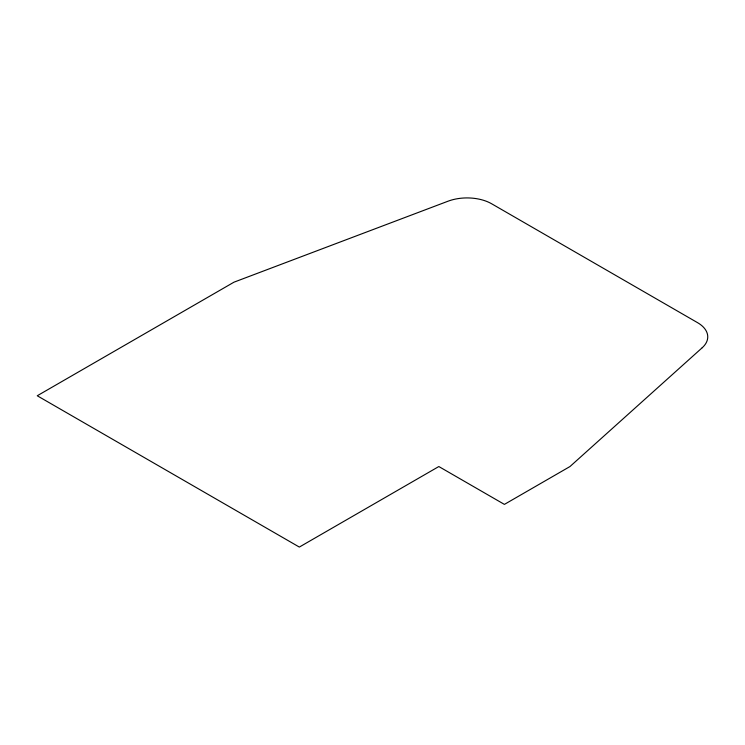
<?xml version="1.0" encoding="UTF-8"?>
<svg xmlns="http://www.w3.org/2000/svg" width="745" height="745" viewBox="0 0 745 745"><rect width="100%" height="100%" fill="white"/><g stroke="black" fill="none" stroke-linecap="round" stroke-linejoin="round"><path stroke-width="1.12" d="M702.228 347.719L569.981 466.538L504.402 504.393L438.833 466.538L299.332 547.072L37.25 395.763L233.977 282.178L448.034 201.206A34.773 20.078 0 0 1 491.691 203.804L697.562 322.669A34.773 20.078 0 0 1 702.228 347.719"/></g></svg>
